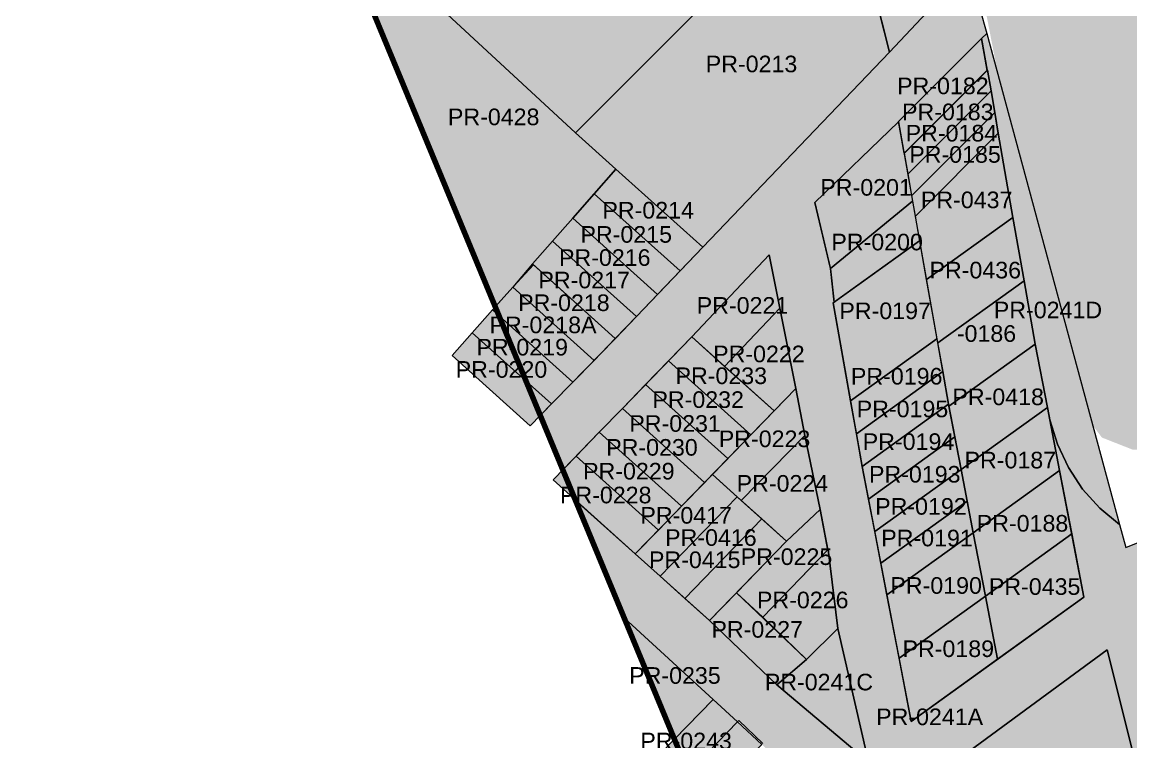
# Model space of a CAD drawing. Header units: inches. Extents: x 775566 to 778268, y 9208057 to 9211417.
# Drawn here: x 777534.7 to 777735.1, y 9208733.7 to 9208863.6 of the extents above; entities that cross this region are included whole.
import ezdxf
from ezdxf.enums import TextEntityAlignment as Align

# ---------------------------------------------------------------- set-up
doc = ezdxf.new("R2010")
doc.units = ezdxf.units.IN
doc.header["$MEASUREMENT"] = 0
doc.linetypes.add('DASHDOT', pattern=[1, 0.5, -0.25, 0, -0.25])
doc.layers.add('CAJAMARCA_ADQUIRIDOS', color=7, linetype='Continuous', lineweight=9, true_color=0xe2f2c9)
doc.layers.add('PROCESO_&_PENDIENTES', color=7, linetype='Continuous', lineweight=9, true_color=0xc5eefc)
doc.layers.add('CAJAMARCA_ADQUIRIDOSAnno', color=7, linetype='Continuous', true_color=0xafb304)
doc.layers.add('PROCESO__PENDIENTE_CAJAMARCA_UTMAnno', color=7, linetype='Continuous', true_color=0x2b1800)
doc.layers.add('PI_Texto', color=7, linetype='Continuous')
doc.layers.add('PMD-CAJAMARCA', color=212, linetype='Continuous')
doc.styles.add('Arial', font='arial.ttf')

msp = doc.modelspace()

# ---------------------------------------------------------------- hatches: boundary and pattern name
at = {"true_color": 0xadddf7}
h = msp.add_hatch(color=141, dxfattribs=at)
h.dxf.hatch_style = 1
h.paths.add_polyline_path([(777390.4900234237, 9210055.275917914), (777432.4095038767, 9210073.294254575), (777198.3832270467, 9210587.329148026), (777187.5640439655, 9210605.470349342), (777105.4035444247, 9210785.403411174), (777059.9737904626, 9210855.942185147), (776930.0043444087, 9211169.395810407), (776852.4408729656, 9211361.122032313), (776673.3238148106, 9211286.790629387), (776765.2633763877, 9211129.925884934), (776773.3155085987, 9211117.949754415), (776942.3836571446, 9210722.909198785), (777244.7997075208, 9210012.11294549), (777262.4164476462, 9209969.389420522), (777282.7699868502, 9209919.535386764), (777207.4204660318, 9209894.765128845), (777250.0648902813, 9209800.664342828), (777221.7956126883, 9209781.217487747), (777221.0140190187, 9209760.812992327), (777205.6160338556, 9209753.626841636), (777204.651596899, 9209752.16028089), (777231.3939094155, 9209682.440561995), (777237.0450686706, 9209679.409765126), (777241.9661303867, 9209679.486778865), (777246.5551922037, 9209677.910770822), (777249.2592312387, 9209675.976753362), (777282.5237225398, 9209647.920484655), (777293.7168976087, 9209634.724346723), (777361.8669533366, 9209558.317556724), (777370.3871001167, 9209543.070385907), (777454.7553214687, 9209481.515825914), (777458.6133934128, 9209472.502721865), (777462.1244505167, 9209467.525668005), (777463.3294834576, 9209460.678584486), (777456.8854244506, 9209452.176460175), (777474.0536866137, 9209434.409279903), (777510.1734197935, 9209349.950758183), (777516.0120683816, 9209347.359006582), (777541.4778260817, 9209322.344036726), (777544.1698637087, 9209320.901025454), (777560.8641406917, 9209295.145742847), (777537.5429114846, 9209270.397369094), (777550.0921459877, 9209240.915028546), (777553.1471917037, 9209238.117001055), (777563.0273127537, 9209239.384042742), (777593.2198782068, 9209167.984217454), (777595.9449347097, 9209159.436116334), (777696.2828154617, 9208921.654367033), (777699.8898905537, 9208910.231231784), (777701.2839232306, 9208904.409161715), (777711.6151912167, 9208851.333516642), (777720.6344032977, 9208813.415060017), (777724.4144886927, 9208798.870885694), (777726.3555277865, 9208793.230819335), (777729.8395836137, 9208788.627770107), (777735.4386598147, 9208786.427756794), (777741.4287348395, 9208786.576774247), (777747.3168048937, 9208788.145809405), (777795.1093609066, 9208805.704155855), (777867.2111908615, 9208835.592721594), (777891.5504668326, 9208847.300933082), (777895.6035064496, 9208851.685999135), (777898.1935254156, 9208856.931072267), (777899.3035241097, 9208862.806149535), (777899.0055048626, 9208868.764224174), (777897.0684657637, 9208874.423290784), (777892.5963899537, 9208881.926374154), (777881.2442008238, 9208899.699569654), (777845.6206175627, 9208951.556133522), (777839.0324995327, 9208965.056287302), (777784.8884794387, 9209095.289795155), (777766.5431416506, 9209136.414268004), (777720.9113215137, 9209230.995346554), (777688.4837033276, 9209311.835285427), (777605.9731550306, 9209508.136555275), (777612.9922180187, 9209517.886696875)])
h = msp.add_hatch(color=51)
h.dxf.hatch_style = 1
h.paths.add_polyline_path([(777838.0729326541, 9209009.283884486), (777808.5000070658, 9209076.758902462), (777806.0452290588, 9209074.5974322), (777865.0943502977, 9208930.529521298), (777874.3753498794, 9208934.333422318), (777873.9816853729, 9208934.890014535), (777872.3765244595, 9208933.871499056), (777845.9960006807, 9208990.214340888)])
edge = h.paths.add_edge_path()
edge.add_line((777874.3753498788, 9208934.33342232), (777885.530536472, 9208918.56138819))
edge.add_line((777885.530536472, 9208918.56138819), (777886.7031718892, 9208917.725609405))
edge.add_line((777886.7031718892, 9208917.725609405), (777903.7765163726, 9208894.830751726))
edge.add_line((777903.7765163726, 9208894.830751726), (777908.3672421274, 9208885.526207635))
edge.add_line((777908.3672421274, 9208885.526207635), (777917.6216365042, 9208870.896145334))
edge.add_arc((777887.8734194806, 9208856.473358352), 33.06014519674743, -7.331727423915709, 25.865435210569217, ccw=False)
edge.add_line((777920.6632625744, 9208852.254425986), (777874.3753498788, 9208934.33342232))
edge = h.paths.add_edge_path()
edge.add_line((777737.567058924, 9208770.186298477), (777918.6550902391, 9208844.412597774))
edge.add_arc((777887.8734194766, 9208856.473358357), 33.06014520224615, 311.30870979513094, 338.60394406605326, ccw=False)
edge.add_line((777909.6969457731, 9208831.639774226), (777904.6335576207, 9208828.435133856))
edge.add_line((777904.6335576207, 9208828.435133856), (777871.8704089583, 9208815.814319823))
edge.add_line((777871.8704089583, 9208815.814319823), (777835.0512693222, 9208800.154131953))
edge.add_line((777835.0512693222, 9208800.154131953), (777812.1161691312, 9208790.205131872))
edge.add_line((777812.1161691312, 9208790.205131872), (777802.7917691312, 9208786.16033187))
edge.add_line((777802.7917691312, 9208786.16033187), (777762.0795145369, 9208768.5957797))
edge.add_arc((777751.7469203358, 9208799.037330642), 32.14732534266376, 243.82655649215042, 288.7484474617679, ccw=False)
edge = h.paths.add_edge_path()
edge.add_line((777708.0992560649, 9208860.674678143), (777709.0072961275, 9208861.58121104))
edge.add_line((777709.0072961275, 9208861.58121104), (777733.0235734655, 9208772.905227613))
edge.add_arc((777751.7469203314, 9208799.03733064), 32.14732533996128, 192.9029011400203, 234.37884396940728, ccw=False)
edge.add_line((777720.4113185311, 9208791.858849859), (777719.984397319, 9208794.078232097))
edge.add_line((777719.984397319, 9208794.078232097), (777717.7875218599, 9208805.49885547))
edge.add_line((777717.7875218599, 9208805.49885547), (777715.7586606629, 9208816.950520076))
edge.add_line((777715.7586606629, 9208816.950520076), (777713.735493769, 9208828.403192066))
edge.add_line((777713.735493769, 9208828.403192066), (777711.1123609754, 9208843.578144269))
edge.add_line((777711.1123609754, 9208843.578144269), (777711.1063832663, 9208843.57216962))
edge.add_line((777711.1063832663, 9208843.57216962), (777710.4660536796, 9208847.32000898))
edge.add_line((777710.4660536796, 9208847.32000898), (777709.7924031486, 9208851.262875317))
edge.add_line((777709.7924031486, 9208851.262875317), (777709.1541192705, 9208854.998741176))
edge.add_line((777709.1541192705, 9208854.998741176), (777709.1037113648, 9208854.948280113))
edge.add_line((777709.1037113648, 9208854.948280113), (777708.0992560649, 9208860.674678143))
h.paths.add_polyline_path([(777698.2701, 9208907.3797), (777700.5986554188, 9208909.292484708), (777717.0466498794, 9208869.849222317), (777707.7950498794, 9208866.057222318), (777705.9395479581, 9208873.697050584), (777700.3076665138, 9208896.141237168)])
h = msp.add_hatch(color=103)
h.dxf.hatch_style = 1
h.paths.add_polyline_path([(777560.5636788436, 9208956.171797914), (777561.589, 9208957.273), (777568.603, 9208950.917), (777605.1375504202, 9208991.112486806), (777606.5143183954, 9208990.229835318), (777613.7983423469, 9208984.229249693), (777619.829643384, 9208977.808348378), (777624.2281456123, 9208960.589671856), (777626.3520499486, 9208955.77251211), (777629.0985719269, 9208951.969417393), (777636.3730636218, 9208943.94378384), (777636.8866764354, 9208931.559534686), (777646.8213567062, 9208921.67684093), (777665.6894273375, 9208900.36790045), (777668.8651281708, 9208895.21174655), (777677.1466773213, 9208886.157825803), (777634.7036969652, 9208843.636802813), (777590.0547, 9208885.0219)])
h = msp.add_hatch(color=103)
h.dxf.hatch_style = 1
edge = h.paths.add_edge_path()
edge.add_line((777628.3495478386, 9208792.631955761), (777641.8629826576, 9208806.455605863))
edge.add_line((777641.8629826576, 9208806.455605863), (777645.7081491258, 9208810.470375435))
edge.add_line((777645.7081491258, 9208810.470375435), (777657.6988771755, 9208822.996270247))
edge.add_line((777657.6988771755, 9208822.996270247), (777691.4412260314, 9208858.237127127))
edge.add_line((777691.4412260314, 9208858.237127127), (777691.4436598612, 9208858.227427823))
edge.add_line((777691.4436598612, 9208858.227427823), (777705.9395479581, 9208873.697050584))
edge.add_line((777705.9395479581, 9208873.697050584), (777707.7950371553, 9208866.0572693))
edge.add_line((777707.7950371553, 9208866.0572693), (777709.0072961276, 9208861.58121104))
edge.add_line((777709.0072961276, 9208861.58121104), (777708.0992560649, 9208860.674678143))
edge.add_line((777708.0992560649, 9208860.674678143), (777693.0961463904, 9208845.696470637))
edge.add_line((777693.0961463904, 9208845.696470637), (777693.103112227, 9208845.657038787))
edge.add_line((777693.103112227, 9208845.657038787), (777677.9474199355, 9208831.062978657))
edge.add_line((777677.9474199355, 9208831.062978657), (777680.7742594143, 9208819.111291435))
edge.add_line((777680.7742594143, 9208819.111291435), (777681.4726322492, 9208813.092770707))
edge.add_line((777681.4726322492, 9208813.092770707), (777681.2940519823, 9208812.96428301))
edge.add_line((777681.2940519823, 9208812.96428301), (777686.5128978043, 9208783.421709524))
edge.add_line((777686.5128978043, 9208783.421709524), (777695.372180609, 9208737.366057226))
edge.add_line((777695.372180609, 9208737.366057226), (777726.5750236958, 9208759.816361977))
edge.add_line((777726.5750236958, 9208759.816361977), (777722.1812727778, 9208782.657608723))
edge.add_line((777722.1812727778, 9208782.657608723), (777720.411318526, 9208791.858849885))
edge.add_arc((777751.7469203374, 9208799.037330644), 32.14732534589123, 192.9029010967411, 234.3787430293233)
edge.add_line((777733.0235274297, 9208772.905260596), (777734.1403137548, 9208768.78170751))
edge.add_line((777734.1403137548, 9208768.78170751), (777737.5670589249, 9208770.186298477))
edge.add_arc((777751.7469203373, 9208799.037330644), 32.14732534464593, 243.8265564926837, 288.7484474521677)
edge.add_line((777762.079514534, 9208768.595779698), (777752.8127320723, 9208764.83722376))
edge.add_line((777752.8127320723, 9208764.83722376), (777738.9123723509, 9208759.19984852))
edge.add_line((777738.9123723509, 9208759.19984852), (777743.6403847362, 9208739.581533127))
edge.add_line((777743.6403847362, 9208739.581533127), (777749.6872738677, 9208720.3812198))
edge.add_line((777749.6872738677, 9208720.3812198), (777763.1193691309, 9208671.90393187))
edge.add_line((777763.1193691309, 9208671.90393187), (777765.8064691313, 9208662.205831867))
edge.add_line((777765.8064691313, 9208662.205831867), (777766.8284513486, 9208648.616891049))
edge.add_line((777766.8284513486, 9208648.616891049), (777762.6089288163, 9208646.435577316))
edge.add_line((777762.6089288163, 9208646.435577316), (777768.8070743834, 9208634.44591508))
edge.add_line((777768.8070743834, 9208634.44591508), (777764.8932076261, 9208632.422612388))
edge.add_line((777764.8932076261, 9208632.422612388), (777771.4403861578, 9208622.846450435))
edge.add_line((777771.4403861578, 9208622.846450435), (777777.4964502318, 9208630.165882649))
edge.add_line((777777.4964502318, 9208630.165882649), (777780.1274093889, 9208626.70782588))
edge.add_line((777780.1274093889, 9208626.70782588), (777768.5359334202, 9208612.166791875))
edge.add_line((777768.5359334202, 9208612.166791875), (777757.6600116369, 9208621.445058065))
edge.add_line((777757.6600116369, 9208621.445058065), (777705.4471990198, 9208670.655162355))
edge.add_line((777705.4471990198, 9208670.655162355), (777685.2417879984, 9208689.208329188))
edge.add_line((777685.2417879984, 9208689.208329188), (777668.5763141859, 9208704.53939791))
edge.add_line((777668.5763141859, 9208704.53939791), (777661.8424754175, 9208711.685164552))
edge.add_line((777661.8424754175, 9208711.685164552), (777678.0235175968, 9208723.925801812))
edge.add_line((777678.0235175968, 9208723.925801812), (777668.3978026317, 9208733.204945704))
edge.add_line((777668.3978026317, 9208733.204945704), (777668.5514722123, 9208733.36327056))
edge.add_line((777668.5514722123, 9208733.36327056), (777664.250867297, 9208737.544356758))
edge.add_line((777664.250867297, 9208737.544356758), (777663.9797034813, 9208737.264551584))
edge.add_line((777663.9797034813, 9208737.264551584), (777643.4983668582, 9208756.083992181))
edge.add_line((777643.4983668582, 9208756.083992181), (777634.6839142892, 9208777.349695537))
edge.add_line((777634.6839142892, 9208777.349695537), (777645.522682933, 9208767.60285363))
edge.add_line((777645.522682933, 9208767.60285363), (777649.9840767998, 9208763.590875968))
edge.add_line((777649.9840767998, 9208763.590875968), (777658.9069009522, 9208755.56696114))
edge.add_line((777658.9069009522, 9208755.56696114), (777671.1155382455, 9208743.955394529))
edge.add_line((777671.1155382455, 9208743.955394529), (777686.6757397284, 9208730.838424757))
edge.add_line((777686.6757397284, 9208730.838424757), (777687.4033898473, 9208731.119361235))
edge.add_line((777687.4033898473, 9208731.119361235), (777682.1287282539, 9208754.142878454))
edge.add_line((777682.1287282539, 9208754.142878454), (777680.3626623964, 9208768.393864783))
edge.add_line((777680.3626623964, 9208768.393864783), (777680.2900827057, 9208768.318790155))
edge.add_line((777680.2900827057, 9208768.318790155), (777678.8934577178, 9208775.636346227))
edge.add_line((777678.8934577178, 9208775.636346227), (777676.1797034458, 9208789.013866218))
edge.add_line((777676.1797034458, 9208789.013866218), (777674.5082002669, 9208797.470252868))
edge.add_line((777674.5082002669, 9208797.470252868), (777671.6262672101, 9208811.976753544))
edge.add_line((777671.6262672101, 9208811.976753544), (777669.714243361, 9208821.629202187))
edge.add_line((777669.714243361, 9208821.629202187), (777655.7102731838, 9208806.822675835))
edge.add_line((777655.7102731838, 9208806.822675835), (777643.1807912916, 9208793.89936045))
edge.add_line((777643.1807912916, 9208793.89936045), (777643.1956626653, 9208793.88598726))
edge.add_line((777643.1956626653, 9208793.88598726), (777639.004297309, 9208789.591588635))
edge.add_line((777639.004297309, 9208789.591588635), (777632.4232733501, 9208782.803706348))
edge.add_line((777632.4232733501, 9208782.803706348), (777628.3495478386, 9208792.631955761))
edge = h.paths.add_edge_path()
edge.add_arc((777887.8734195178, 9208856.473358328), 33.06014515336189, 311.3087097755761, 338.6039440880876)
edge.add_line((777918.6550902391, 9208844.412597774), (777923.8782498795, 9208846.553522319))
edge.add_line((777923.8782498795, 9208846.553522319), (777920.6632625744, 9208852.254425986))
edge.add_arc((777887.8734194806, 9208856.473358352), 33.0601451965908, 352.6682725760843, 385.8654352105692)
edge.add_line((777917.6216365042, 9208870.896145334), (777926.9601304847, 9208856.133131877))
edge.add_line((777926.9601304847, 9208856.133131877), (777926.1846855447, 9208855.805105021))
edge.add_line((777926.1846855447, 9208855.805105021), (777941.9186932526, 9208838.458157204))
edge.add_line((777941.9186932526, 9208838.458157204), (777936.4879224504, 9208831.578894036))
edge.add_line((777936.4879224504, 9208831.578894036), (777937.2746450556, 9208830.324888231))
edge.add_line((777937.2746450556, 9208830.324888231), (777934.1230835472, 9208826.332810875))
edge.add_line((777934.1230835472, 9208826.332810875), (777925.2795432832, 9208837.90916872))
edge.add_line((777925.2795432832, 9208837.90916872), (777920.679782662, 9208838.59085943))
edge.add_line((777920.679782662, 9208838.59085943), (777909.6969457731, 9208831.639774226))
h.paths.add_polyline_path([(777903.7765163726, 9208894.830751726), (777963.1601382081, 9208931.892665569), (777963.4782862375, 9208931.533720769), (777978.6477482863, 9208941.477274789), (777982.5030970789, 9208932.180742156), (777952.145600523, 9208913.031048935), (777908.3672421274, 9208885.526207635)])
h = msp.add_hatch(color=103)
h.dxf.hatch_style = 1
edge = h.paths.add_edge_path()
edge.add_line((777628.3495478386, 9208792.631955761), (777641.8629826576, 9208806.455605863))
edge.add_line((777641.8629826576, 9208806.455605863), (777645.7081491258, 9208810.470375435))
edge.add_line((777645.7081491258, 9208810.470375435), (777657.6988771755, 9208822.996270247))
edge.add_line((777657.6988771755, 9208822.996270247), (777691.4412260314, 9208858.237127127))
edge.add_line((777691.4412260314, 9208858.237127127), (777691.4436598612, 9208858.227427823))
edge.add_line((777691.4436598612, 9208858.227427823), (777705.9395479581, 9208873.697050584))
edge.add_line((777705.9395479581, 9208873.697050584), (777707.7950371553, 9208866.0572693))
edge.add_line((777707.7950371553, 9208866.0572693), (777709.0072961276, 9208861.58121104))
edge.add_line((777709.0072961276, 9208861.58121104), (777708.0992560649, 9208860.674678143))
edge.add_line((777708.0992560649, 9208860.674678143), (777693.0961463904, 9208845.696470637))
edge.add_line((777693.0961463904, 9208845.696470637), (777693.103112227, 9208845.657038787))
edge.add_line((777693.103112227, 9208845.657038787), (777677.9474199355, 9208831.062978657))
edge.add_line((777677.9474199355, 9208831.062978657), (777680.7742594143, 9208819.111291435))
edge.add_line((777680.7742594143, 9208819.111291435), (777681.4726322492, 9208813.092770707))
edge.add_line((777681.4726322492, 9208813.092770707), (777681.2940519823, 9208812.96428301))
edge.add_line((777681.2940519823, 9208812.96428301), (777686.5128978043, 9208783.421709524))
edge.add_line((777686.5128978043, 9208783.421709524), (777695.372180609, 9208737.366057226))
edge.add_line((777695.372180609, 9208737.366057226), (777726.5750236958, 9208759.816361977))
edge.add_line((777726.5750236958, 9208759.816361977), (777722.1812727778, 9208782.657608723))
edge.add_line((777722.1812727778, 9208782.657608723), (777720.411318526, 9208791.858849885))
edge.add_arc((777751.7469203374, 9208799.037330644), 32.14732534589123, 192.9029010967411, 234.3787430293233)
edge.add_line((777733.0235274297, 9208772.905260596), (777734.1403137548, 9208768.78170751))
edge.add_line((777734.1403137548, 9208768.78170751), (777737.5670589249, 9208770.186298477))
edge.add_arc((777751.7469203373, 9208799.037330644), 32.14732534464593, 243.8265564926837, 288.7484474521677)
edge.add_line((777762.079514534, 9208768.595779698), (777752.8127320723, 9208764.83722376))
edge.add_line((777752.8127320723, 9208764.83722376), (777738.9123723509, 9208759.19984852))
edge.add_line((777738.9123723509, 9208759.19984852), (777743.6403847362, 9208739.581533127))
edge.add_line((777743.6403847362, 9208739.581533127), (777749.6872738677, 9208720.3812198))
edge.add_line((777749.6872738677, 9208720.3812198), (777763.1193691309, 9208671.90393187))
edge.add_line((777763.1193691309, 9208671.90393187), (777765.8064691313, 9208662.205831867))
edge.add_line((777765.8064691313, 9208662.205831867), (777766.8284513486, 9208648.616891049))
edge.add_line((777766.8284513486, 9208648.616891049), (777762.6089288163, 9208646.435577316))
edge.add_line((777762.6089288163, 9208646.435577316), (777768.8070743834, 9208634.44591508))
edge.add_line((777768.8070743834, 9208634.44591508), (777764.8932076261, 9208632.422612388))
edge.add_line((777764.8932076261, 9208632.422612388), (777771.4403861578, 9208622.846450435))
edge.add_line((777771.4403861578, 9208622.846450435), (777777.4964502318, 9208630.165882649))
edge.add_line((777777.4964502318, 9208630.165882649), (777780.1274093889, 9208626.70782588))
edge.add_line((777780.1274093889, 9208626.70782588), (777768.5359334202, 9208612.166791875))
edge.add_line((777768.5359334202, 9208612.166791875), (777757.6600116369, 9208621.445058065))
edge.add_line((777757.6600116369, 9208621.445058065), (777705.4471990198, 9208670.655162355))
edge.add_line((777705.4471990198, 9208670.655162355), (777685.2417879984, 9208689.208329188))
edge.add_line((777685.2417879984, 9208689.208329188), (777668.5763141859, 9208704.53939791))
edge.add_line((777668.5763141859, 9208704.53939791), (777661.8424754175, 9208711.685164552))
edge.add_line((777661.8424754175, 9208711.685164552), (777678.0235175968, 9208723.925801812))
edge.add_line((777678.0235175968, 9208723.925801812), (777668.3978026317, 9208733.204945704))
edge.add_line((777668.3978026317, 9208733.204945704), (777668.5514722123, 9208733.36327056))
edge.add_line((777668.5514722123, 9208733.36327056), (777664.250867297, 9208737.544356758))
edge.add_line((777664.250867297, 9208737.544356758), (777663.9797034813, 9208737.264551584))
edge.add_line((777663.9797034813, 9208737.264551584), (777643.4983668582, 9208756.083992181))
edge.add_line((777643.4983668582, 9208756.083992181), (777634.6839142892, 9208777.349695537))
edge.add_line((777634.6839142892, 9208777.349695537), (777645.522682933, 9208767.60285363))
edge.add_line((777645.522682933, 9208767.60285363), (777649.9840767998, 9208763.590875968))
edge.add_line((777649.9840767998, 9208763.590875968), (777658.9069009522, 9208755.56696114))
edge.add_line((777658.9069009522, 9208755.56696114), (777671.1155382455, 9208743.955394529))
edge.add_line((777671.1155382455, 9208743.955394529), (777686.6757397284, 9208730.838424757))
edge.add_line((777686.6757397284, 9208730.838424757), (777687.4033898473, 9208731.119361235))
edge.add_line((777687.4033898473, 9208731.119361235), (777682.1287282539, 9208754.142878454))
edge.add_line((777682.1287282539, 9208754.142878454), (777680.3626623964, 9208768.393864783))
edge.add_line((777680.3626623964, 9208768.393864783), (777680.2900827057, 9208768.318790155))
edge.add_line((777680.2900827057, 9208768.318790155), (777678.8934577178, 9208775.636346227))
edge.add_line((777678.8934577178, 9208775.636346227), (777676.1797034458, 9208789.013866218))
edge.add_line((777676.1797034458, 9208789.013866218), (777674.5082002669, 9208797.470252868))
edge.add_line((777674.5082002669, 9208797.470252868), (777671.6262672101, 9208811.976753544))
edge.add_line((777671.6262672101, 9208811.976753544), (777669.714243361, 9208821.629202187))
edge.add_line((777669.714243361, 9208821.629202187), (777655.7102731838, 9208806.822675835))
edge.add_line((777655.7102731838, 9208806.822675835), (777643.1807912916, 9208793.89936045))
edge.add_line((777643.1807912916, 9208793.89936045), (777643.1956626653, 9208793.88598726))
edge.add_line((777643.1956626653, 9208793.88598726), (777639.004297309, 9208789.591588635))
edge.add_line((777639.004297309, 9208789.591588635), (777632.4232733501, 9208782.803706348))
edge.add_line((777632.4232733501, 9208782.803706348), (777628.3495478386, 9208792.631955761))
edge = h.paths.add_edge_path()
edge.add_arc((777887.8734195178, 9208856.473358328), 33.06014515336189, 311.3087097755761, 338.6039440880876)
edge.add_line((777918.6550902391, 9208844.412597774), (777923.8782498795, 9208846.553522319))
edge.add_line((777923.8782498795, 9208846.553522319), (777920.6632625744, 9208852.254425986))
edge.add_arc((777887.8734194806, 9208856.473358352), 33.0601451965908, 352.6682725760843, 385.8654352105692)
edge.add_line((777917.6216365042, 9208870.896145334), (777926.9601304847, 9208856.133131877))
edge.add_line((777926.9601304847, 9208856.133131877), (777926.1846855447, 9208855.805105021))
edge.add_line((777926.1846855447, 9208855.805105021), (777941.9186932526, 9208838.458157204))
edge.add_line((777941.9186932526, 9208838.458157204), (777936.4879224504, 9208831.578894036))
edge.add_line((777936.4879224504, 9208831.578894036), (777937.2746450556, 9208830.324888231))
edge.add_line((777937.2746450556, 9208830.324888231), (777934.1230835472, 9208826.332810875))
edge.add_line((777934.1230835472, 9208826.332810875), (777925.2795432832, 9208837.90916872))
edge.add_line((777925.2795432832, 9208837.90916872), (777920.679782662, 9208838.59085943))
edge.add_line((777920.679782662, 9208838.59085943), (777909.6969457731, 9208831.639774226))
h.paths.add_polyline_path([(777903.7765163726, 9208894.830751726), (777963.1601382081, 9208931.892665569), (777963.4782862375, 9208931.533720769), (777978.6477482863, 9208941.477274789), (777982.5030970789, 9208932.180742156), (777952.145600523, 9208913.031048935), (777908.3672421274, 9208885.526207635)])
h = msp.add_hatch(color=103)
h.dxf.hatch_style = 1
edge = h.paths.add_edge_path()
edge.add_line((777628.3495478386, 9208792.631955761), (777641.8629826576, 9208806.455605863))
edge.add_line((777641.8629826576, 9208806.455605863), (777645.7081491258, 9208810.470375435))
edge.add_line((777645.7081491258, 9208810.470375435), (777657.6988771755, 9208822.996270247))
edge.add_line((777657.6988771755, 9208822.996270247), (777691.4412260314, 9208858.237127127))
edge.add_line((777691.4412260314, 9208858.237127127), (777691.4436598612, 9208858.227427823))
edge.add_line((777691.4436598612, 9208858.227427823), (777705.9395479581, 9208873.697050584))
edge.add_line((777705.9395479581, 9208873.697050584), (777707.7950371553, 9208866.0572693))
edge.add_line((777707.7950371553, 9208866.0572693), (777709.0072961276, 9208861.58121104))
edge.add_line((777709.0072961276, 9208861.58121104), (777708.0992560649, 9208860.674678143))
edge.add_line((777708.0992560649, 9208860.674678143), (777693.0961463904, 9208845.696470637))
edge.add_line((777693.0961463904, 9208845.696470637), (777693.103112227, 9208845.657038787))
edge.add_line((777693.103112227, 9208845.657038787), (777677.9474199355, 9208831.062978657))
edge.add_line((777677.9474199355, 9208831.062978657), (777680.7742594143, 9208819.111291435))
edge.add_line((777680.7742594143, 9208819.111291435), (777681.4726322492, 9208813.092770707))
edge.add_line((777681.4726322492, 9208813.092770707), (777681.2940519823, 9208812.96428301))
edge.add_line((777681.2940519823, 9208812.96428301), (777686.5128978043, 9208783.421709524))
edge.add_line((777686.5128978043, 9208783.421709524), (777695.372180609, 9208737.366057226))
edge.add_line((777695.372180609, 9208737.366057226), (777726.5750236958, 9208759.816361977))
edge.add_line((777726.5750236958, 9208759.816361977), (777722.1812727778, 9208782.657608723))
edge.add_line((777722.1812727778, 9208782.657608723), (777720.411318526, 9208791.858849885))
edge.add_arc((777751.7469203374, 9208799.037330644), 32.14732534589123, 192.9029010967411, 234.3787430293233)
edge.add_line((777733.0235274297, 9208772.905260596), (777734.1403137548, 9208768.78170751))
edge.add_line((777734.1403137548, 9208768.78170751), (777737.5670589249, 9208770.186298477))
edge.add_arc((777751.7469203373, 9208799.037330644), 32.14732534464593, 243.8265564926837, 288.7484474521677)
edge.add_line((777762.079514534, 9208768.595779698), (777752.8127320723, 9208764.83722376))
edge.add_line((777752.8127320723, 9208764.83722376), (777738.9123723509, 9208759.19984852))
edge.add_line((777738.9123723509, 9208759.19984852), (777743.6403847362, 9208739.581533127))
edge.add_line((777743.6403847362, 9208739.581533127), (777749.6872738677, 9208720.3812198))
edge.add_line((777749.6872738677, 9208720.3812198), (777763.1193691309, 9208671.90393187))
edge.add_line((777763.1193691309, 9208671.90393187), (777765.8064691313, 9208662.205831867))
edge.add_line((777765.8064691313, 9208662.205831867), (777766.8284513486, 9208648.616891049))
edge.add_line((777766.8284513486, 9208648.616891049), (777762.6089288163, 9208646.435577316))
edge.add_line((777762.6089288163, 9208646.435577316), (777768.8070743834, 9208634.44591508))
edge.add_line((777768.8070743834, 9208634.44591508), (777764.8932076261, 9208632.422612388))
edge.add_line((777764.8932076261, 9208632.422612388), (777771.4403861578, 9208622.846450435))
edge.add_line((777771.4403861578, 9208622.846450435), (777777.4964502318, 9208630.165882649))
edge.add_line((777777.4964502318, 9208630.165882649), (777780.1274093889, 9208626.70782588))
edge.add_line((777780.1274093889, 9208626.70782588), (777768.5359334202, 9208612.166791875))
edge.add_line((777768.5359334202, 9208612.166791875), (777757.6600116369, 9208621.445058065))
edge.add_line((777757.6600116369, 9208621.445058065), (777705.4471990198, 9208670.655162355))
edge.add_line((777705.4471990198, 9208670.655162355), (777685.2417879984, 9208689.208329188))
edge.add_line((777685.2417879984, 9208689.208329188), (777668.5763141859, 9208704.53939791))
edge.add_line((777668.5763141859, 9208704.53939791), (777661.8424754175, 9208711.685164552))
edge.add_line((777661.8424754175, 9208711.685164552), (777678.0235175968, 9208723.925801812))
edge.add_line((777678.0235175968, 9208723.925801812), (777668.3978026317, 9208733.204945704))
edge.add_line((777668.3978026317, 9208733.204945704), (777668.5514722123, 9208733.36327056))
edge.add_line((777668.5514722123, 9208733.36327056), (777664.250867297, 9208737.544356758))
edge.add_line((777664.250867297, 9208737.544356758), (777663.9797034813, 9208737.264551584))
edge.add_line((777663.9797034813, 9208737.264551584), (777643.4983668582, 9208756.083992181))
edge.add_line((777643.4983668582, 9208756.083992181), (777634.6839142892, 9208777.349695537))
edge.add_line((777634.6839142892, 9208777.349695537), (777645.522682933, 9208767.60285363))
edge.add_line((777645.522682933, 9208767.60285363), (777649.9840767998, 9208763.590875968))
edge.add_line((777649.9840767998, 9208763.590875968), (777658.9069009522, 9208755.56696114))
edge.add_line((777658.9069009522, 9208755.56696114), (777671.1155382455, 9208743.955394529))
edge.add_line((777671.1155382455, 9208743.955394529), (777686.6757397284, 9208730.838424757))
edge.add_line((777686.6757397284, 9208730.838424757), (777687.4033898473, 9208731.119361235))
edge.add_line((777687.4033898473, 9208731.119361235), (777682.1287282539, 9208754.142878454))
edge.add_line((777682.1287282539, 9208754.142878454), (777680.3626623964, 9208768.393864783))
edge.add_line((777680.3626623964, 9208768.393864783), (777680.2900827057, 9208768.318790155))
edge.add_line((777680.2900827057, 9208768.318790155), (777678.8934577178, 9208775.636346227))
edge.add_line((777678.8934577178, 9208775.636346227), (777676.1797034458, 9208789.013866218))
edge.add_line((777676.1797034458, 9208789.013866218), (777674.5082002669, 9208797.470252868))
edge.add_line((777674.5082002669, 9208797.470252868), (777671.6262672101, 9208811.976753544))
edge.add_line((777671.6262672101, 9208811.976753544), (777669.714243361, 9208821.629202187))
edge.add_line((777669.714243361, 9208821.629202187), (777655.7102731838, 9208806.822675835))
edge.add_line((777655.7102731838, 9208806.822675835), (777643.1807912916, 9208793.89936045))
edge.add_line((777643.1807912916, 9208793.89936045), (777643.1956626653, 9208793.88598726))
edge.add_line((777643.1956626653, 9208793.88598726), (777639.004297309, 9208789.591588635))
edge.add_line((777639.004297309, 9208789.591588635), (777632.4232733501, 9208782.803706348))
edge.add_line((777632.4232733501, 9208782.803706348), (777628.3495478386, 9208792.631955761))
edge = h.paths.add_edge_path()
edge.add_arc((777887.8734195178, 9208856.473358328), 33.06014515336189, 311.3087097755761, 338.6039440880876)
edge.add_line((777918.6550902391, 9208844.412597774), (777923.8782498795, 9208846.553522319))
edge.add_line((777923.8782498795, 9208846.553522319), (777920.6632625744, 9208852.254425986))
edge.add_arc((777887.8734194806, 9208856.473358352), 33.0601451965908, 352.6682725760843, 385.8654352105692)
edge.add_line((777917.6216365042, 9208870.896145334), (777926.9601304847, 9208856.133131877))
edge.add_line((777926.9601304847, 9208856.133131877), (777926.1846855447, 9208855.805105021))
edge.add_line((777926.1846855447, 9208855.805105021), (777941.9186932526, 9208838.458157204))
edge.add_line((777941.9186932526, 9208838.458157204), (777936.4879224504, 9208831.578894036))
edge.add_line((777936.4879224504, 9208831.578894036), (777937.2746450556, 9208830.324888231))
edge.add_line((777937.2746450556, 9208830.324888231), (777934.1230835472, 9208826.332810875))
edge.add_line((777934.1230835472, 9208826.332810875), (777925.2795432832, 9208837.90916872))
edge.add_line((777925.2795432832, 9208837.90916872), (777920.679782662, 9208838.59085943))
edge.add_line((777920.679782662, 9208838.59085943), (777909.6969457731, 9208831.639774226))
h.paths.add_polyline_path([(777903.7765163726, 9208894.830751726), (777963.1601382081, 9208931.892665569), (777963.4782862375, 9208931.533720769), (777978.6477482863, 9208941.477274789), (777982.5030970789, 9208932.180742156), (777952.145600523, 9208913.031048935), (777908.3672421274, 9208885.526207635)])
h = msp.add_hatch(color=103)
h.dxf.hatch_style = 1
h.paths.add_polyline_path([(777642.0013, 9208837.0958), (777634.7036999998, 9208843.6368), (777590.0547, 9208885.0219), (777620.2311, 9208812.2186), (777623.4112, 9208815.7823), (777626.9693, 9208819.9797), (777630.5811, 9208824.1275), (777634.2367000001, 9208828.2503), (777638.0990000002, 9208832.6573)])
h = msp.add_hatch(color=103)
h.dxf.hatch_style = 1
h.paths.add_polyline_path([(777709.1037113649, 9208854.948280113), (777709.1541192705, 9208854.998741176), (777709.7924031486, 9208851.262875317), (777710.4660536796, 9208847.32000898), (777711.1159606349, 9208843.516113428), (777713.735493769, 9208828.403192066), (777715.7586606629, 9208816.950520076), (777717.7875218599, 9208805.49885547), (777719.9843973189, 9208794.078232097), (777722.1812727778, 9208782.657608723), (777724.378148237, 9208771.23698535), (777726.5750236958, 9208759.816361977), (777710.9736021525, 9208748.591209602), (777695.372180609, 9208737.366057226), (777693.1753051499, 9208748.7866806), (777690.9784296906, 9208760.207303973), (777689.8790474753, 9208765.922525644), (777688.7796652591, 9208771.637747316), (777687.6462815322, 9208777.52972842), (777686.5128978043, 9208783.421709524), (777685.4691286398, 9208789.330224222), (777684.4253594754, 9208795.238738917), (777681.2940519823, 9208812.96428301), (777681.4726322492, 9208813.092770707), (777680.7624186338, 9208819.161353458), (777677.9474199355, 9208831.062978657), (777693.1031122272, 9208845.657038787), (777693.0961463904, 9208845.696470637), (777708.0966806011, 9208860.689360857)])
h = msp.add_hatch(color=103)
h.dxf.hatch_style = 1
h.paths.add_polyline_path([(777694.103383634, 9208839.994753953), (777693.0961463904, 9208845.696470637), (777708.0992560649, 9208860.674678143), (777709.0978673605, 9208854.981596773)])
h = msp.add_hatch(color=103)
h.dxf.hatch_style = 1
h.paths.add_polyline_path([(777713.735493769, 9208828.403192066), (777698.134072224, 9208817.178039694), (777696.1178581215, 9208828.591320584), (777711.1037092786, 9208843.586795406)])
h.paths.add_polyline_path([(777724.378148237, 9208771.23698535), (777726.5750236958, 9208759.816361977), (777710.9736021525, 9208748.591209602), (777708.7767266937, 9208760.011832977)])
h = msp.add_hatch(color=103)
h.dxf.hatch_style = 1
h.paths.add_polyline_path([(777670.5816468304, 9208793.44948452), (777674.5082002669, 9208797.470252868), (777671.6262672101, 9208811.976753544), (777661.6588226763, 9208801.473399343)])
h = msp.add_hatch(color=103)
h.dxf.hatch_style = 1
h.paths.add_polyline_path([(777666.4051528476, 9208789.141712705), (777651.533779258, 9208802.51490408), (777647.3572852747, 9208798.207132263), (777662.2286588645, 9208784.833940893)])
h.paths.add_polyline_path([(777670.5816468304, 9208793.44948452), (777655.7102732408, 9208806.822675897), (777651.5337792574, 9208802.51490408), (777666.4051528476, 9208789.141712705)])
h = msp.add_hatch(color=103)
h.dxf.hatch_style = 1
h.paths.add_polyline_path([(777663.9057226762, 9208777.950116064), (777649.9840767998, 9208763.590875968), (777645.522682933, 9208767.60285363), (777649.6991769156, 9208771.910625443), (777653.8756708987, 9208776.21839726), (777659.4443105996, 9208781.962073477)])
h = msp.add_hatch(color=103)
h.dxf.hatch_style = 1
h.paths.add_polyline_path([(777649.9840767998, 9208763.590875968), (777663.9057226762, 9208777.950116064), (777668.3671347519, 9208773.938158648), (777654.4454888753, 9208759.578918554)])
h.paths.add_polyline_path([(777654.4454888753, 9208759.578918554), (777658.9069009522, 9208755.56696114), (777672.8285468289, 9208769.926201236), (777668.3671347523, 9208773.938158648)])
h = msp.add_hatch(color=103)
h.dxf.hatch_style = 1
h.paths.add_polyline_path([(777678.893457716, 9208775.636346236), (777680.2789010148, 9208768.37737614), (777668.5658242977, 9208756.194868479), (777663.7794770099, 9208760.592695173), (777672.8285468289, 9208769.926201236)])
h = msp.add_hatch(color=103)
h.dxf.hatch_style = 1
h.paths.add_polyline_path([(777671.1164670693, 9208743.95451113), (777658.9069009522, 9208755.56696114), (777663.7794770099, 9208760.592695173), (777676.4429202462, 9208748.55782478)])
h = msp.add_hatch(color=103)
h.dxf.hatch_style = 1
h.paths.add_polyline_path([(777671.1165200763, 9208743.954566864), (777676.4435439509, 9208748.55722008), (777682.1287282543, 9208754.142878452), (777687.4881179294, 9208731.138936568), (777686.6757397284, 9208730.838424757)])
at = {"layer": 'PI_Texto'}
h = msp.add_hatch(color=103, dxfattribs=at)
h.dxf.hatch_style = 1
h.paths.add_polyline_path([(777700.2443700986, 9208896.207744034), (777703.1236072353, 9208884.919143876), (777688.6277191398, 9208869.449521117), (777685.8093445888, 9208880.681313712)])
h.paths.add_polyline_path([(777678.7159446276, 9208887.729978623), (777634.7036748365, 9208843.636780644), (777642.0012978845, 9208837.095773945), (777657.6988771755, 9208822.996270247), (777691.4412260315, 9208858.237127127), (777685.8093445888, 9208880.681313712)])
h.paths.add_polyline_path([(777616.0664383962, 9208807.566784058), (777612.4194078862, 9208803.44984728), (777626.5254869305, 9208790.766021593), (777630.3701941739, 9208794.698988184)])
h.paths.add_polyline_path([(777634.2149014178, 9208798.631954776), (777630.3701941739, 9208794.698988184), (777616.0664383962, 9208807.566784058), (777619.7425634655, 9208811.671196863)])
h = msp.add_hatch(color=103, dxfattribs=at)
h.dxf.hatch_style = 1
h.paths.add_polyline_path([(777703.1236072353, 9208884.919143876), (777705.9395479581, 9208873.697050584), (777691.4436598612, 9208858.227427823), (777688.6277191398, 9208869.449521117)])
h.paths.add_polyline_path([(777649.5114365703, 9208814.443410125), (777653.6189870092, 9208818.734287584), (777638.0989554545, 9208832.657330377), (777634.2366561381, 9208828.25026287)])
h.paths.add_polyline_path([(777627.1326052404, 9208819.832225133), (777623.4112414673, 9208815.782267492), (777638.0596086612, 9208802.564921368), (777641.9043159056, 9208806.49788796)])
h.paths.add_polyline_path([(777638.0596086612, 9208802.564921368), (777623.4112414673, 9208815.782267492), (777619.7425634655, 9208811.671196863), (777634.2149014176, 9208798.631954776)])
h = msp.add_hatch(color=103, dxfattribs=at)
h.dxf.hatch_style = 1
h.paths.add_polyline_path([(777710.4660536796, 9208847.32000898), (777709.7924031486, 9208851.262875317), (777694.8092509713, 9208836.264882937), (777695.481681247, 9208832.321808314)])
h.paths.add_polyline_path([(777710.4660536794, 9208847.32000898), (777695.481681247, 9208832.321808314), (777696.1178581215, 9208828.591320584), (777711.1027507591, 9208843.59343063)])
h.paths.add_polyline_path([(777709.7924031486, 9208851.262875317), (777709.1541192705, 9208854.998741176), (777694.1721232849, 9208840.000946153), (777694.8092509713, 9208836.264882937)])
h = msp.add_hatch(color=103, dxfattribs=at)
h.dxf.hatch_style = 1
h.paths.add_polyline_path([(777680.7624186338, 9208819.161353458), (777695.6325128352, 9208831.338738168), (777693.103112227, 9208845.657038787), (777677.9474199355, 9208831.062978657)])
h.paths.add_polyline_path([(777696.8954735242, 9208824.189435387), (777681.4726322496, 9208813.092770703), (777680.7624186338, 9208819.161353458), (777695.6325128354, 9208831.338738168)])
h = msp.add_hatch(color=103, dxfattribs=at)
h.dxf.hatch_style = 1
h.paths.add_polyline_path([(777630.5811148888, 9208824.12750673), (777645.7081491258, 9208810.470375435), (777649.5114365703, 9208814.443410125), (777634.2366561381, 9208828.25026287)])
h.paths.add_polyline_path([(777630.5811148888, 9208824.12750673), (777626.9692747347, 9208819.97966263), (777641.903866818, 9208806.498293348), (777645.7081491258, 9208810.470375435)])
h.paths.add_polyline_path([(777638.0989530982, 9208832.657327686), (777653.6189870092, 9208818.734287584), (777657.6988771755, 9208822.996270247), (777642.0012978845, 9208837.095773945)])
h = msp.add_hatch(color=103, dxfattribs=at)
h.dxf.hatch_style = 1
h.paths.add_polyline_path([(777661.6588226763, 9208801.473399343), (777655.71027324, 9208806.822675897), (777669.7142433616, 9208821.629202187), (777671.6262672106, 9208811.976753544)])
h.paths.add_polyline_path([(777662.2286588644, 9208784.833940893), (777647.357285275, 9208798.207132263), (777643.1807912918, 9208793.899360452), (777658.0521648816, 9208780.526169077)])
h.paths.add_polyline_path([(777639.0191686826, 9208789.578215444), (777643.1956626662, 9208793.88598726), (777658.0521648816, 9208780.526169077), (777653.8756708986, 9208776.21839726)])
h.paths.add_polyline_path([(777653.8756708986, 9208776.21839726), (777639.0042973091, 9208789.591588637), (777634.8278033258, 9208785.28381682), (777649.6991769156, 9208771.910625443)])
h.paths.add_polyline_path([(777649.6991769156, 9208771.910625443), (777634.827803326, 9208785.28381682), (777630.6513093428, 9208780.976045003), (777645.5226829328, 9208767.60285363)])
h = msp.add_hatch(color=103, dxfattribs=at)
h.dxf.hatch_style = 1
h.paths.add_polyline_path([(777676.1797034685, 9208789.013866108), (777678.893457716, 9208775.636346236), (777672.8285468289, 9208769.926201236), (777664.6492913553, 9208777.281456493)])
h.paths.add_polyline_path([(777674.5082002669, 9208797.470252868), (777659.4443105996, 9208781.962073477), (777664.6492913553, 9208777.281456493), (777676.179703468, 9208789.013866108)])
h.paths.add_polyline_path([(777680.3626623965, 9208768.393864784), (777682.1287282541, 9208754.142878452), (777676.4435439509, 9208748.55722008), (777668.5675007614, 9208756.193242846)])
h = msp.add_hatch(color=103, dxfattribs=at)
h.dxf.hatch_style = 1
h.paths.add_polyline_path([(777659.5616043295, 9208741.32415746), (777643.4983668582, 9208756.083992181), (777652.5857522967, 9208734.159812374)])
h = msp.add_hatch(color=103, dxfattribs=at)
h.dxf.hatch_style = 1
h.paths.add_polyline_path([(777649.6296066865, 9208722.457150664), (777654.2453595382, 9208718.623767614), (777668.3978026331, 9208733.204945708), (777663.9797034812, 9208737.264551584)])
h.paths.add_polyline_path([(777659.5616043295, 9208741.32415746), (777645.3999415349, 9208726.779835308), (777649.9010197681, 9208722.737213047), (777663.9797034812, 9208737.264551584)])
h.paths.add_polyline_path([(777730.7602640527, 9208750.290292082), (777693.9969476635, 9208723.240994753), (777713.3490003784, 9208704.752902834), (777737.697060245, 9208722.667443072)])
h.paths.add_polyline_path([(777748.0192474069, 9208681.563710244), (777737.6970602458, 9208722.667443067), (777713.34900038, 9208704.752902832), (777689.1836901744, 9208686.972824072), (777718.2341584569, 9208659.680153033)])
h.paths.add_polyline_path([(777748.0192474069, 9208681.563710244), (777718.2341584569, 9208659.680153033), (777732.6751542428, 9208646.177910967), (777753.1346985026, 9208661.196281342)])

# ---------------------------------------------------------------- linework, layer by layer
at = {"layer": 'CAJAMARCA_ADQUIRIDOS', "color": 3}
for points in [[(777687.4034238742, 9208731.119401615), (777682.1287521884, 9208754.142833896), (777680.3626743152, 9208768.393835252), (777680.2901033993, 9208768.318800326), (777678.8934458038, 9208775.636334103), (777676.1797287175, 9208789.01390531), (777674.5082043825, 9208797.470286189), (777671.6263141965, 9208811.976766368), (777669.7142279784, 9208821.629226118), (777655.7102396312, 9208806.822652461), (777643.1808393421, 9208793.899381276), (777643.1956752755, 9208793.885965321), (777639.0042742167, 9208789.591558205), (777632.4233091578, 9208782.803752042), (777628.3495426014, 9208792.63192106), (777641.8629990031, 9208806.455592612), (777645.708170962, 9208810.470367216), (777657.6988680516, 9208822.99623881), (777691.4412124837, 9208858.23710758), (777691.4436445311, 9208858.22744143), (777705.939509069, 9208873.69707382)], [(777707.7950068696, 9208866.057292696), (777709.0073152967, 9208861.581193741), (777708.0992556146, 9208860.674708406), (777693.0961811048, 9208845.696463654), (777693.1031219555, 9208845.657018175), (777677.9473977328, 9208831.062934246), (777680.7742730915, 9208819.111278344), (777681.4726269378, 9208813.09273634), (777681.2940074138, 9208812.964244936), (777686.5128837929, 9208783.421660345), (777695.3721704108, 9208737.36602058), (777726.5750194578, 9208759.816368464), (777722.1812924678, 9208782.657560315), (777720.4112722799, 9208791.85884881), (777721.774821848, 9208787.413069483), (777723.7654922768, 9208783.210556913), (777726.3415205746, 9208779.339111656), (777729.4492797275, 9208775.879931657), (777733.0235637829, 9208772.905222433), (777734.1402862194, 9208768.781724332), (777737.5670556834, 9208770.186338786)], [(777668.551425854, 9208733.363296421), (777664.2508985606, 9208737.54439788), (777663.979710485, 9208737.264554167), (777643.498376196, 9208756.084031256), (777634.6839604926, 9208777.349675704), (777645.5226922669, 9208767.60285458), (777649.9840746531, 9208763.590846902), (777658.9069373249, 9208755.566928592), (777671.1155664253, 9208743.95538152), (777686.6757087635, 9208730.838471074)]]:
    msp.add_lwpolyline(points, dxfattribs=at)
msp.add_lwpolyline([(777730.7601487094, 9208750.290296618), (777693.9998231436, 9208723.238255363), (777673.8631258986, 9208708.422228828), (777669.8328811162, 9208705.461825322), (777689.4827724225, 9208687.19290523), (777689.1836828985, 9208686.972823106), (777718.2341862905, 9208659.680110121), (777732.6751825201, 9208646.177902121), (777737.4813144924, 9208641.66911197), (777748.6318257918, 9208630.945905702), (777755.8130167145, 9208623.715053989), (777761.5346656311, 9208627.875097288), (777758.6650687011, 9208639.403968548), (777759.5881295376, 9208640.182096347), (777755.7500374875, 9208655.075459318), (777754.8390062775, 9208654.40693008), (777753.1347346144, 9208661.196240997), (777748.0192287609, 9208681.56368947), (777737.697080367, 9208722.667479213)], close=True, dxfattribs=at)
for points in [[(777560.5637007009, 9208956.171780238, 0), (777561.5890145634, 9208957.27297313, 0), (777568.6030112018, 9208950.917019002, 0), (777605.137572313, 9208991.112524103, 0), (777606.5143462282, 9208990.229877217, 0), (777613.7983563629, 9208984.229298426, 0), (777619.829674449, 9208977.80834863, 0), (777624.2281705663, 9208960.58970153, 0), (777626.3520701249, 9208955.77246939, 0), (777629.09855685, 9208951.969464943, 0), (777636.3730838192, 9208943.943822833, 0), (777636.8866791353, 9208931.559490573, 0), (777646.821307996, 9208921.676809218, 0), (777665.689458345, 9208900.367872868, 0), (777668.865087424, 9208895.211716145, 0), (777677.146717482, 9208886.157853864, 0), (777634.7036967002, 9208843.636809403, 0), (777590.0547092026, 9208885.021926677, 0)], [(777685.8092971253, 9208880.681325778, 0), (777691.4412124837, 9208858.23710758, 0), (777657.6988680516, 9208822.99623881, 0), (777642.0013233048, 9208837.095782364, 0), (777634.7036967002, 9208843.636809403, 0), (777678.7159139325, 9208887.729957998, 0)], [(777642.0013233048, 9208837.095782364, 0), (777638.0989688712, 9208832.657290436, 0), (777634.2367441831, 9208828.250324097, 0), (777630.5811251297, 9208824.127535151, 0), (777626.9693025392, 9208819.979727846, 0), (777623.4111806971, 9208815.78226811, 0), (777620.2311429458, 9208812.218636373, 0), (777590.0547092026, 9208885.021926677, 0), (777634.7036967002, 9208843.636809403, 0)], [(777705.939509069, 9208873.69707382, 0), (777691.4436445311, 9208858.22744143, 0), (777688.6276876223, 9208869.449501093, 0), (777703.1236523767, 9208884.91913449, 0)], [(777694.1033979665, 9208839.994777262, 0), (777693.0961811048, 9208845.696463654, 0), (777708.0992556146, 9208860.674708406, 0), (777709.0978714619, 9208854.981626477, 0)], [(777709.7923947559, 9208851.262872795, 0), (777694.8092914126, 9208836.264915872, 0), (777694.1721138644, 9208840.00096959, 0), (777709.1541232569, 9208854.998733953, 0)], [(777710.4660127036, 9208847.320028273, 0), (777695.4817154915, 9208832.321779849, 0), (777694.8092914126, 9208836.264915872, 0), (777709.7923947559, 9208851.262872795, 0)], [(777710.4660127036, 9208847.320028273, 0), (777711.1027441217, 9208843.593430234, 0), (777696.1178297941, 9208828.591304626, 0), (777695.4817154915, 9208832.321779849, 0)], [(777693.1031219555, 9208845.657018175, 0), (777695.6324920951, 9208831.338752557, 0), (777680.7624208326, 9208819.161398666, 0), (777677.9473977328, 9208831.062934246, 0)], [(777696.1178297941, 9208828.591304626, 0), (777711.1037015968, 9208843.58675756, 0), (777713.7354844457, 9208828.40315263, 0), (777698.1340949705, 9208817.178069143, 0)], [(777638.0989688712, 9208832.657290436, 0), (777642.0013233048, 9208837.095782364, 0), (777657.6988680516, 9208822.99623881, 0), (777653.6189635603, 9208818.734260937, 0)], [(777649.511468719, 9208814.443375686, 0), (777634.2366442473, 9208828.250225123, 0), (777638.0989688712, 9208832.657290436, 0), (777653.6189635603, 9208818.734260937, 0)], [(777696.8954903183, 9208824.189430824, 0), (777681.4726269378, 9208813.09273634, 0), (777680.7624208326, 9208819.161398666, 0), (777695.6324920951, 9208831.338752557, 0)], [(777634.2366442473, 9208828.250225123, 0), (777649.511468719, 9208814.443375686, 0), (777645.708170962, 9208810.470367216, 0), (777630.5811251297, 9208824.127535151, 0)], [(777713.7354844457, 9208828.40315263, 0), (777715.7586872627, 9208816.950569084, 0), (777700.1571997914, 9208805.72538827, 0), (777698.1340949705, 9208817.178069143, 0)], [(777630.5811251297, 9208824.127535151, 0), (777645.708170962, 9208810.470367216, 0), (777641.9038847587, 9208806.49825969, 0), (777626.9693019955, 9208819.979628336, 0)], [(777684.4253745567, 9208795.238714222, 0), (777681.2940074138, 9208812.964244936, 0), (777696.8954903183, 9208824.189430824, 0), (777700.0267550683, 9208806.463898119, 0)], [(777671.6263141965, 9208811.976766368, 0), (777661.6588215613, 9208801.473408017, 0), (777655.7102396312, 9208806.822652461, 0), (777669.7142279784, 9208821.629226118, 0)], [(777627.1325978857, 9208819.832251443, 0), (777641.9042801512, 9208806.497859474, 0), (777638.059655205, 9208802.564882278, 0), (777623.4112800893, 9208815.782267567, 0)], [(777638.059655205, 9208802.564882278, 0), (777634.2149314506, 9208798.631905532, 0), (777619.7426065847, 9208811.671192924, 0), (777623.4112800893, 9208815.782267567, 0)], [(777715.7586872627, 9208816.950569084, 0), (777717.7875585188, 9208805.498849714, 0), (777702.1860729726, 9208794.273670545, 0), (777702.1143617077, 9208794.646842003, 0), (777701.0705092087, 9208800.555420147, 0), (777700.1571997914, 9208805.72538827, 0)], [(777619.7426065847, 9208811.671192924, 0), (777634.2149314506, 9208798.631905532, 0), (777630.3702088321, 9208794.69902821, 0), (777616.0664162859, 9208807.566826735, 0)], [(777670.581691918, 9208793.449489458, 0), (777661.6588215613, 9208801.473408017, 0), (777671.6263141965, 9208811.976766368, 0), (777674.5082043825, 9208797.470286189, 0)], [(777616.0664162859, 9208807.566826735, 0), (777630.3702088321, 9208794.69902821, 0), (777626.5254862594, 9208790.766051292, 0), (777612.4193798468, 9208803.449861927, 0)], [(777655.7102396312, 9208806.822652461, 0), (777670.581691918, 9208793.449489458, 0), (777666.4051237025, 9208789.141667843, 0), (777651.5337723547, 9208802.514928672, 0)], [(777701.0705092087, 9208800.555420147, 0), (777685.4691296879, 9208789.330237098, 0), (777684.4253745567, 9208795.238714222, 0), (777700.0267550683, 9208806.463898119, 0)], [(777702.1860729726, 9208794.273670545, 0), (777717.7875585188, 9208805.498849714, 0), (777719.9843770072, 9208794.07825529, 0), (777704.3829927244, 9208782.853077255, 0)], [(777651.5337723547, 9208802.514928672, 0), (777666.4051237025, 9208789.141667843, 0), (777662.2286561134, 9208784.833945088, 0), (777647.357305225, 9208798.207105272, 0)], [(777702.1143617077, 9208794.646842003, 0), (777686.5128837929, 9208783.421660345, 0), (777685.4691296879, 9208789.330237098, 0), (777701.0705092087, 9208800.555420147, 0)], [(777647.357305225, 9208798.207105272, 0), (777662.2286561134, 9208784.833945088, 0), (777658.052188678, 9208780.526122727, 0), (777643.1808393421, 9208793.899381276, 0)], [(777676.1797287175, 9208789.01390531, 0), (777664.6492919063, 9208777.281436265, 0), (777659.4443112843, 9208781.962063706, 0), (777674.5082043825, 9208797.470286189, 0)], [(777643.1956752755, 9208793.885965321, 0), (777658.052188678, 9208780.526122727, 0), (777653.875623099, 9208776.218400314, 0), (777639.0192100836, 9208789.578241225, 0)], [(777703.2476607783, 9208788.754891196, 0), (777687.6462832203, 9208777.529709859, 0), (777686.5128837929, 9208783.421660345, 0), (777702.1143617077, 9208794.646842003, 0)], [(777719.9843770072, 9208794.07825529, 0), (777722.1812924678, 9208782.657560315, 0), (777706.5798112068, 9208771.432484012, 0), (777705.4804352091, 9208777.147711925, 0), (777704.3829927244, 9208782.853077255, 0)], [(777639.0042742167, 9208789.591558205, 0), (777653.875623099, 9208776.218400314, 0), (777649.6991570587, 9208771.91057774, 0), (777634.8278097291, 9208785.283834007, 0)], [(777676.1797287175, 9208789.01390531, 0), (777678.8934458038, 9208775.636334103, 0), (777672.8285598957, 9208769.926233804, 0), (777664.6492919063, 9208777.281436265, 0)], [(777704.3810587357, 9208782.862939714, 0), (777688.779682148, 9208771.637759244, 0), (777687.6462832203, 9208777.529709859, 0), (777703.2476607783, 9208788.754891196, 0)], [(777634.8278097291, 9208785.283834007, 0), (777649.6991570587, 9208771.91057774, 0), (777645.5226922669, 9208767.60285458, 0), (777630.6513453908, 9208780.976010192, 0)], [(777659.4443112843, 9208781.962063706, 0), (777663.9056952178, 9208777.950154398, 0), (777649.9840746531, 9208763.590846902, 0), (777645.5226922669, 9208767.60285458, 0)], [(777705.4804352091, 9208777.147711925, 0), (777689.8790595515, 9208765.922532294, 0), (777688.779682148, 9208771.637759244, 0), (777704.3810587357, 9208782.862939714, 0)], [(777724.3781072084, 9208771.23696491, 0), (777708.7767266652, 9208760.011790225, 0), (777706.5798112068, 9208771.432484012, 0), (777722.1812924678, 9208782.657560315, 0)], [(777663.9056952178, 9208777.950154398, 0), (777668.3671773202, 9208773.938144393, 0), (777654.4454569045, 9208759.578938099, 0), (777649.9840746531, 9208763.590846902, 0)], [(777706.5798112068, 9208771.432484012, 0), (777690.9784364905, 9208760.207305228, 0), (777689.8790595515, 9208765.922532294, 0), (777705.4804352091, 9208777.147711925, 0)], [(777678.8934458038, 9208775.636334103, 0), (777680.2788937544, 9208768.377375824, 0), (777668.5657958798, 9208756.194909977, 0), (777663.7795144708, 9208760.592720322, 0), (777672.8285598957, 9208769.926233804, 0)], [(777668.3671773202, 9208773.938144393, 0), (777672.8285598957, 9208769.926233804, 0), (777658.9069373249, 9208755.566928592, 0), (777654.4454569045, 9208759.578938099, 0)], [(777708.7767266652, 9208760.011790225, 0), (777693.1753543573, 9208748.78671263, 0), (777690.9784364905, 9208760.207305228, 0), (777706.5798112068, 9208771.432484012, 0)], [(777724.3781072084, 9208771.23696491, 0), (777726.5750194578, 9208759.816368464, 0), (777710.9736407846, 9208748.591195464, 0), (777708.7767266652, 9208760.011790225, 0)], [(777680.3626743152, 9208768.393835252, 0), (777682.1287521884, 9208754.142833896, 0), (777676.4435410434, 9208748.557241144, 0), (777668.5674762994, 9208756.193209052, 0)], [(777671.1164560552, 9208743.954481034, 0), (777658.9069373249, 9208755.566928592, 0), (777663.7795144708, 9208760.592720322, 0), (777676.4429479572, 9208748.557841467, 0)], [(777710.9736407846, 9208748.591195464, 0), (777695.3721704108, 9208737.36602058, 0), (777693.1753543573, 9208748.78671263, 0), (777708.7767266652, 9208760.011790225, 0)], [(777659.5616301713, 9208741.324193861, 0), (777652.5857982591, 9208734.159799527, 0), (777643.498376196, 9208756.084031256, 0)], [(777671.1165559911, 9208743.954580002, 0), (777676.4435410434, 9208748.557241144, 0), (777682.1287521884, 9208754.142833896, 0), (777687.4034238742, 9208731.119401615, 0), (777686.6757087635, 9208730.838471074, 0)], [(777737.697080367, 9208722.667479213, 0), (777713.3489589626, 9208704.752934517, 0), (777693.9969554655, 9208723.240957918, 0), (777730.7602481013, 9208750.290296076, 0)], [(777663.979710485, 9208737.264554167, 0), (777649.9010291612, 9208722.737233639, 0), (777645.3999612418, 9208726.779811313, 0), (777659.5616301713, 9208741.324193861, 0)], [(777668.39779012, 9208733.20491383, 0), (777654.2453607416, 9208718.623762434, 0), (777649.6296413754, 9208722.45719196, 0), (777663.979710485, 9208737.264554167, 0)]]:
    msp.add_polyline3d(points, close=True, dxfattribs=at)
at = {"layer": 'PMD-CAJAMARCA', "color": 1, "linetype": 'DASHDOT', "lineweight": 18, "true_color": 0xff0000, "const_width": 1}
msp.add_lwpolyline([(777338.1793, 9209492.6953), (777483.9226860154, 9209141.075466707), (777482.9974000001, 9209136.4397), (777487.4183941045, 9209132.641739184), (777933.13, 9208057.3201), (777973.0427, 9208076.8298), (778033.4004, 9208103.1953), (778062.4584, 9208120.9794), (778098.6495, 9208138.9641), (778168.8601, 9208179.3274), (778226.8155, 9208208.5049), (778244.838, 9208220.6131), (778266.8888, 9208240.3464), (778267.4754, 9208245.0175), (776952.2932, 9211416.3605)], dxfattribs=at)
at = {"layer": 'PROCESO_&_PENDIENTES', "color": 250}
msp.add_lwpolyline([(777708.099256065, 9208860.674678143), (777709.0072961277, 9208861.58121104), (777733.0235734654, 9208772.905227613), (777729.4492992072, 9208775.879899463), (777726.3415844797, 9208779.339121666), (777723.7654556758, 9208783.21051282), (777721.7748161918, 9208787.413067225), (777720.4113185317, 9208791.858849859), (777719.9843973194, 9208794.078232097), (777717.7875218597, 9208805.49885547), (777715.7586606629, 9208816.950520076), (777713.7354937672, 9208828.403192066), (777711.1123609755, 9208843.578144269), (777711.1063832659, 9208843.57216962), (777710.4660536799, 9208847.32000898), (777709.7924031486, 9208851.262875317), (777709.1541192707, 9208854.998741176), (777709.1037113646, 9208854.948280113)], close=True, dxfattribs=at)

# ---------------------------------------------------------------- texts
at = {"layer": 'CAJAMARCA_ADQUIRIDOSAnno', "color": 5, "style": 'Arial'}
for s, p in [('PR-0213', (777666.5189179797, 9208853.70623681)), ('PR-0182', (777701.094522601, 9208849.742700271)), ('PR-0428', (777619.9357763575, 9208844.149128538)), ('PR-0183', (777701.982274591, 9208845.040931348)), ('PR-0184', (777702.6376340184, 9208841.201440943)), ('PR-0185', (777703.290918259, 9208837.36450025)), ('PR-0201', (777687.221817309, 9208831.417439872)), ('PR-0437', (777705.3887651218, 9208829.1584703)), ('PR-0214', (777647.8454226474, 9208827.286559545)), ('PR-0215', (777643.8874909338, 9208822.919418449)), ('PR-0200', (777689.2115752548, 9208821.539788932)), ('PR-0216', (777640.001438031, 9208818.737653019)), ('PR-0436', (777706.9463962922, 9208816.473107018)), ('PR-0217', (777636.2852795878, 9208814.6824364)), ('PR-0218', (777632.622367166, 9208810.581844626)), ('PR-0221', (777664.8870428335, 9208810.099311272)), ('PR-0197', (777690.6603913554, 9208809.122897735)), ('PR-0218A', (777628.8475574465, 9208806.578520011)), ('-0186', (777708.9725590586, 9208805.01975903)), ('PR-0219', (777625.0890221708, 9208802.558095757)), ('PR-0222', (777667.8542864742, 9208801.331125714)), ('PR-0220', (777621.3385671526, 9208798.534895789)), ('PR-0233', (777661.0577526861, 9208797.390979055)), ('PR-0196', (777692.7479422279, 9208797.305887884)), ('PR-0232', (777656.8811885645, 9208793.083247267)), ('PR-0418', (777711.0852420875, 9208793.584775195)), ('PR-0195', (777693.7917445744, 9208791.397367725)), ('PR-0231', (777652.7047729492, 9208788.775444027)), ('PR-0223', (777668.8756088782, 9208786.005986433)), ('PR-0194', (777694.8802741878, 9208785.497089036)), ('PR-0230', (777648.535694364, 9208784.46099192)), ('PR-0187', (777713.2821361944, 9208782.164169967)), ('PR-0229', (777644.3517416422, 9208780.159897998)), ('PR-0193', (777696.0136713288, 9208779.605145492)), ('PR-0224', (777672.0990097634, 9208777.95832872)), ('PR-0228', (777640.1752253231, 9208775.852154683)), ('PR-0192', (777697.1300590141, 9208773.801556278)), ('PR-0417', (777654.7141725663, 9208772.185285646)), ('PR-0188', (777715.4789658105, 9208770.743512388)), ('PR-0416', (777659.1756424922, 9208768.173369888)), ('PR-0191', (777698.2294357186, 9208768.086328851)), ('PR-0415', (777656.258106125, 9208764.16135376)), ('PR-0225', (777672.8426567093, 9208764.720164232)), ('PR-0190', (777699.8775919005, 9208759.518403951)), ('PR-0435', (777717.6758735413, 9208759.322900217)), ('PR-0226', (777675.7677953551, 9208756.899374072)), ('PR-0227', (777667.5481788022, 9208751.59037226)), ('PR-0189', (777702.0744715859, 9208748.097748164)), ('PR-0235', (777652.6865156721, 9208743.26482865)), ('PR-0241C', (777678.7014376386, 9208742.075083125)), ('PR-0241A', (777698.6990890657, 9208735.797719928)), ('PR-0243', (777654.6977544352, 9208731.426826235))]:
    msp.add_text(s, height=3, dxfattribs=at).set_placement(p, align=Align.BOTTOM_CENTER)
at = {"layer": 'PROCESO__PENDIENTE_CAJAMARCA_UTMAnno', "color": 1, "true_color": 0xff0000, "style": 'Arial'}
msp.add_text('PR-0241D', height=3, dxfattribs=at).set_placement((777720.0811253786, 9208809.269017048), align=Align.BOTTOM_CENTER)

doc.saveas('drawing.dxf')
